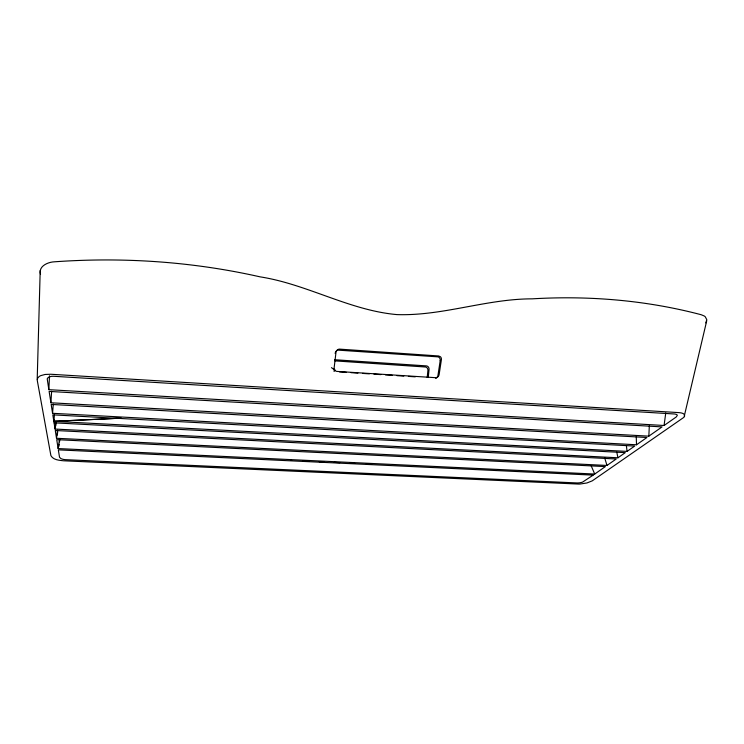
<?xml version="1.0" encoding="UTF-8"?>
<svg xmlns="http://www.w3.org/2000/svg" width="744" height="744" viewBox="0 0 744 744"><rect width="100%" height="100%" fill="white"/><g stroke="black" fill="none" stroke-linecap="round" stroke-linejoin="round"><path stroke-width="1.12" d="M37.2 379.533L40.204 270.584M48.844 389.67L47.216 378.817L48.258 377.403L50.955 376.445A6.278 2.223 5.1 0 1 52.015 376.315L53.177 376.278A5.664 2.009 5.1 0 1 54.033 376.306L674.259 413.98A5.041 1.572 -6.7 0 1 674.985 414.045L676.389 414.417A6.445 2.009 -6.7 0 1 676.845 414.678L677.161 415.022A8.165 2.548 -6.6 0 1 677.282 415.44L676.24 416.975L664.076 425.494L48.844 389.67L49.495 375.822M648.833 436.161L662.058 426.907L49.123 391.418L50.918 402.774L648.833 436.161L649.326 425.847M50.918 402.774L51.624 391.279M52.573 413.301L51.169 404.42L646.917 437.5L636.52 444.782L52.573 413.301L53.27 404.132M54.08 422.834L625.295 452.64L617.939 457.793L55.056 429.056L54.08 422.834L54.386 419.402M121.049 418.165L53.838 421.337L52.815 414.854L634.688 446.065L627.062 451.403L53.838 421.337L54.461 414.454M427.205 377.45L427.893 370.568A3.72 3.553 -61 0 0 427.828 369.452L427.781 369.238A3.46 3.311 -60.7 0 0 427.037 367.862A3.422 3.283 -60.5 0 0 426.731 367.573A3.041 2.911 -60.5 0 0 425.642 367.015L334.958 360.887M428.246 377.524L429.046 369.489A3.553 3.404 -60.9 0 0 428.06 366.671A3.181 3.041 -61.2 0 0 427.121 366.085A3.078 2.948 -60.6 0 0 426.275 365.89L334.567 359.724M55.056 429.056L55.781 422.229M55.772 425.875L56.135 422.406M705.824 322.915L706.781 319.65L705.266 316.786A13.383 5.971 -3 0 0 704.14 315.94L701.192 314.731C646.211 300.213 588.876 295.47 532.174 298.846C486.455 298.846 442.578 316.116 396.933 314.6C349.373 310.387 307.179 284.208 260.093 276.852C192.752 261.637 123.169 256.894 54.349 261.814C47.802 262.074 38.13 266.287 40.511 274.378M56.516 438.281L55.289 430.497L616.237 458.983L606.992 465.456L56.516 438.281L57.511 430.227M57.297 435.054L57.716 431.613M664.076 425.494L665.75 412.957M58.134 448.567L56.73 439.648L605.365 466.59L594.716 474.049L58.134 448.567L59.455 439.462M58.832 446.456L59.167 444.177M59.492 441.908L59.818 439.639M335.163 353.474L335.191 353.27A4.325 4.092 -28.8 0 1 335.498 352.256M440.197 360.673L437.993 375.199A4.371 4.027 -37.1 0 1 437.704 376.232L437.63 376.39A4.064 3.739 -37.6 0 1 437.212 377.087L437.081 377.264A3.692 3.395 -37.4 0 1 436.589 377.766L436.356 377.952A3.422 3.143 -37.4 0 1 435.854 378.268L435.686 378.352M684.638 416.119C685.038 413.143 680.816 412.79 678.723 412.604L50.815 374.251L45.068 374.464L40.781 375.627A18.302 6.464 5.1 0 0 39.246 376.464L37.674 378.045L37.246 380.296L50.908 455.663C53.252 459.987 59.185 460.303 63.584 460.787L578.646 484.074A8.5 2.306 -4.4 0 0 580.06 484.037L586.96 482.958L592.252 480.856L684.006 417.254L706.735 320.738M334.121 371.117L334.902 370.261L334.447 369.489A4.241 3.999 -27.5 0 1 334.261 368.931L334.223 368.773A4.371 4.111 -27.8 0 1 334.158 367.703L335.953 352.61A4.343 4.111 -29.1 0 1 336.381 351.205A3.878 3.674 -29.1 0 1 337.897 349.55L338.083 349.466A3.329 3.143 -28.9 0 1 338.632 349.252A3.19 3.022 -29 0 1 339.394 349.113L438.69 355.976L440.429 356.757A3.636 3.348 -38.9 0 1 440.913 357.362L441.025 357.557A4.222 3.887 -38.4 0 1 441.248 358.097A3.767 3.469 -39.4 0 1 441.332 358.441L441.369 358.627A4.287 3.953 -38.8 0 1 441.397 359.65L439.155 374.399A4.129 3.804 -37.4 0 1 437.835 376.91A3.478 3.199 -37.6 0 1 437.026 377.459A3.255 2.985 -37.5 0 1 436.31 377.729L337.079 371.423A3.097 2.92 -27.1 0 1 336.344 371.284A2.902 2.734 -27.2 0 1 336 371.144L335.535 370.875A3.497 3.292 -26.7 0 1 334.902 370.261L334.019 370.968M371.647 464.098L366.355 463.912M53.838 421.337L120.956 418.128M303.115 460.908L308.862 461.187M319.213 461.671L323.807 461.894M334.158 462.387L339.906 462.656M350.257 463.149L354.851 463.363M339.524 371.916L346.406 372.363M351.001 372.66L357.892 373.107M362.477 373.404L369.368 373.851M373.953 374.158L380.844 374.604M385.429 374.902L392.321 375.348M396.915 375.646L403.797 376.092M408.391 376.39L415.273 376.836M331.452 367.648L334.688 369.963M334.307 369.861L334.791 370.112M333.665 369.005L334.54 369.684M591.08 465.567L594.716 474.049M604.63 457.718L606.992 465.456M616.795 452.194L617.939 457.793M626.392 445.647L627.062 451.403M636.25 436.747L636.52 444.782M335.897 351.549A4.036 3.813 -28.8 0 1 336.158 351.224L336.316 351.056A3.562 3.367 -28.8 0 1 337.106 350.433A3.181 3.013 -28.8 0 1 337.832 350.117L437.807 356.841A3.162 2.92 -39.3 0 1 438.421 357.018L438.569 357.083A3.329 3.069 -39 0 1 439.034 357.38A3.162 2.92 -39.3 0 1 439.313 357.613A3.98 3.674 -38.6 0 1 440.169 360.663M291.62 460.369A2.52 1.321 7.8 0 1 291.137 460.303A2.306 1.209 7.8 0 1 290.839 460.238M593.173 475.128L582.515 482.14A7.226 1.972 -4.4 0 1 581.566 482.419L579.846 482.763A5.143 1.395 -4.4 0 1 578.897 482.875L577.428 482.949A4.092 1.116 -4.4 0 1 576.842 482.94L65.779 459.68A4.594 1.339 3.6 0 1 65.007 459.625L63.807 459.467A5.478 1.6 3.6 0 1 62.608 459.197L61.529 458.843A7.477 2.186 3.6 0 1 60.794 458.499L59.52 457.253L58.339 449.86L593.173 475.128"/></g></svg>
